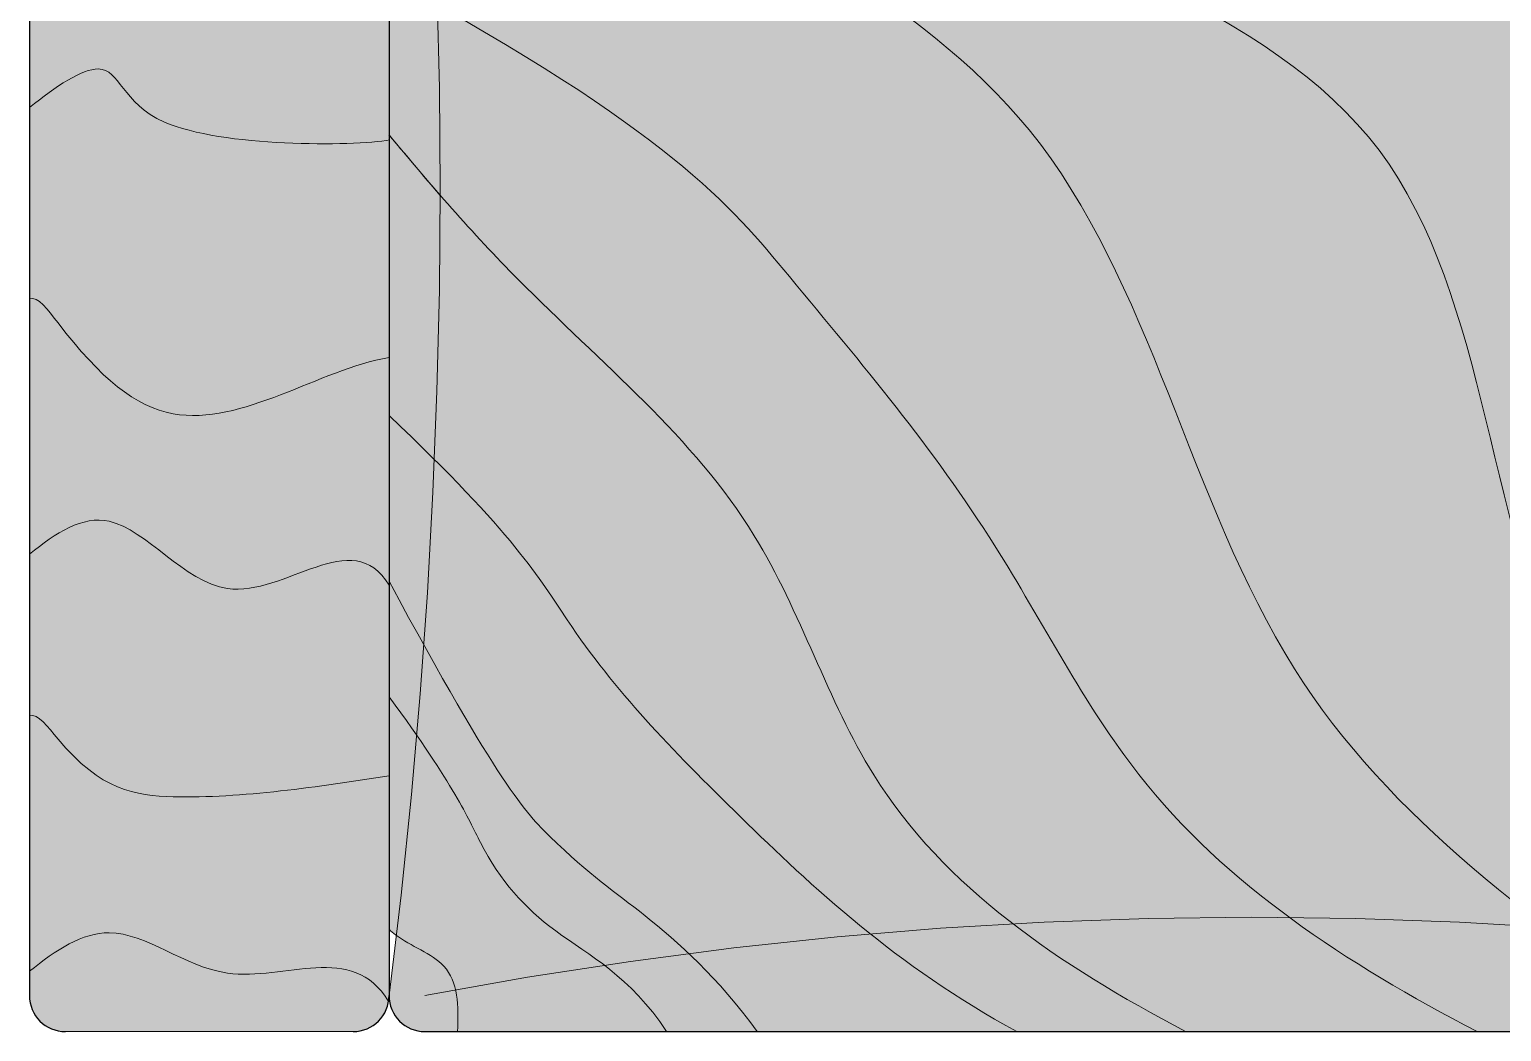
# Model space of a CAD drawing. Header units: metres. Extents: x 288.7 to 299.7, y 162.6 to 172.2.
# Drawn here: x 296.9649 to 297.3744, y 166.9941 to 167.273 of the extents above; entities that cross this region are included whole.
import ezdxf

# ---------------------------------------------------------------- set-up
doc = ezdxf.new("R2010")
doc.units = ezdxf.units.M
doc.linetypes.add('HIDDEN2', pattern=[4.762499999999999, 3.175, -1.5875])
doc.layers.add('cotas', color=250, linetype='Continuous', lineweight=5)
doc.layers.add('estofado', color=7, linetype='Continuous', lineweight=25)

# ---------------------------------------------------------------- blocks, each defined once
blk = doc.blocks.new('Poltrona Nicole')
at = {"layer": 'cotas', "lineweight": 5, "ltscale": 0.1}
h = blk.add_hatch(color=0, dxfattribs=at)
h.set_gradient(color1=(187, 165, 104), color2=(217, 205, 171), one_color=1, tint=0.7599999904632568, name='INVCYLINDER')
edge = h.paths.add_edge_path()
edge.add_spline(control_points=[(-0.7032025592452555, 0.2396201124234381), (-0.6864164883362491, 0.2496894492039701), (-0.7060422752500699, 0.2825988357918163), (-0.6773297155962155, 0.3145819499387699), (-0.6888796291381141, 0.3321387487283118), (-0.6948120484107676, 0.3394891648424618)], knot_values=[0.004168072064469707, 0.004168072064469707, 0.004168072064469707, 0.004168072064469707, 0.05064668925481871, 0.08574959693449706, 0.1111527824066873, 0.1111527824066873, 0.1111527824066873, 0.1111527824066873], degree=3, periodic=0)
edge.add_line((-0.6948120484115, 0.3394891648434264), (-0.7015895482917358, 0.3394891648434282))
edge.add_arc((-0.7015895482917267, 0.3294891648434282), 0.01000000000000001, 90.00000000005217, 179.9999999999186)
edge.add_line((-0.7115895482917267, 0.3294891648434424), (-0.7115895482918404, 0.249489164843169))
edge.add_arc((-0.7015895482918405, 0.249489164843169), 0.01000000000000001, 180, 260.7175754901564)
h = blk.add_hatch(color=0, dxfattribs=at)
h.set_gradient(color1=(51, 51, 51), color2=(163, 163, 163), one_color=1, tint=0.6399999856948853, name='INVCYLINDER')
edge = h.paths.add_edge_path()
edge.add_spline(control_points=[(-0.6404514574701352, 0.2395728173038378), (-0.6434019316972126, 0.2588988676363897), (-0.648533608589787, 0.2925633725537864), (-0.6441903999398164, 0.3218904062611614), (-0.622875485749546, 0.3371303172167472), (-0.6237319978033611, 0.3394891648360385)], knot_values=[9.13954793265691e-05, 9.13954793265691e-05, 9.13954793265691e-05, 9.13954793265691e-05, 0.06342505704132413, 0.09852796472100248, 0.1066092070708549, 0.1066092070708549, 0.1066092070708549, 0.1066092070708549], degree=3, periodic=0)
edge.add_line((-0.6237319978029063, 0.3394891648433713), (-0.6948120484115634, 0.3394891648434282))
edge.add_spline(control_points=[(-0.6948120484107676, 0.3394891648424618), (-0.6888796291381141, 0.3321387487283118), (-0.6773297155962155, 0.3145819499387699), (-0.7060422752500699, 0.2825988357918163), (-0.6864164883362491, 0.2496894492039701), (-0.7032025592452555, 0.2396201124234381)], knot_values=[0.004168072064469702, 0.004168072064469702, 0.004168072064469702, 0.004168072064469702, 0.02957125753665991, 0.06467416521633826, 0.1111527824066873, 0.1111527824066873, 0.1111527824066873, 0.1111527824066873], degree=3, periodic=0)
edge.add_arc((-0.7015895482920769, 0.2494891648432258), 0.009999999999990902, 260.7175754917332, 262.583820990446)
edge.add_line((-0.702880304457608, 0.2395728173038947), (-0.6404514574701352, 0.2395728173039515))
h = blk.add_hatch(color=0, dxfattribs=at)
h.set_gradient(color1=(187, 165, 104), color2=(217, 205, 171), one_color=1, tint=0.7599999904632568, name='INVCYLINDER')
edge = h.paths.add_edge_path()
edge.add_spline(control_points=[(-0.5873038605407146, 0.2394891648434623), (-0.5703084337555993, 0.2496894492039701), (-0.6059408941200672, 0.2825988357918163), (-0.5612216610155656, 0.3145819499387699), (-0.5727715745574642, 0.3321387487283118), (-0.5787039938301177, 0.3394891648424618)], knot_values=[0.004168072064469707, 0.004168072064469707, 0.004168072064469707, 0.004168072064469707, 0.05064668925481871, 0.08574959693449706, 0.1111527824066873, 0.1111527824066873, 0.1111527824066873, 0.1111527824066873], degree=3, periodic=0)
edge.add_line((-0.5787039938308371, 0.339489164843397), (-0.6237319977978261, 0.3394891648434084))
edge.add_spline(control_points=[(-0.6237319978033611, 0.3394891648360385), (-0.622875485749546, 0.3371303172167472), (-0.6441903999398164, 0.3218904062611614), (-0.6485373351931685, 0.292538209078657), (-0.6433923945892275, 0.2588363489601306), (-0.6404386863742957, 0.2394891648434054)], knot_values=[0, 0, 0, 0, 0.008081242349852441, 0.04318415002953079, 0.1066092070708549, 0.1066092070708549, 0.1066092070708549, 0.1066092070708549], degree=3, periodic=0)
edge.add_line((-0.6404386863742981, 0.2394891648434209), (-0.5873038605407482, 0.2394891648434344))
h = blk.add_hatch(color=0, dxfattribs=at)
h.set_gradient(color1=(51, 51, 51), color2=(163, 163, 163), one_color=1, tint=0.6399999856948853, name='INVCYLINDER')
edge = h.paths.add_edge_path()
edge.add_spline(control_points=[(-0.5239724056535806, 0.2394891648434054), (-0.5272843400085776, 0.2588363489601306), (-0.5518501136934901, 0.292538209078657), (-0.5280823453591665, 0.3218904062611614), (-0.5067674311688961, 0.3371303172167472), (-0.5076239432227112, 0.3394891648360385)], knot_values=[0, 0, 0, 0, 0.06342505704132413, 0.09852796472100248, 0.1066092070708549, 0.1066092070708549, 0.1066092070708549, 0.1066092070708549], degree=3, periodic=0)
edge.add_line((-0.5076239432223701, 0.3394891648434282), (-0.5787039938309135, 0.3394891648433713))
edge.add_spline(control_points=[(-0.5787039938301177, 0.3394891648424618), (-0.5727715745574642, 0.3321387487283118), (-0.5612216610155656, 0.3145819499387699), (-0.6058879057449076, 0.2826367329813593), (-0.5704190021801878, 0.2497917027942549), (-0.5871656297671279, 0.2395728173038947)], knot_values=[0.004294839577812265, 0.004294839577812265, 0.004294839577812265, 0.004294839577812265, 0.02969802505000248, 0.06480093272968082, 0.1111527824066873, 0.1111527824066873, 0.1111527824066873, 0.1111527824066873], degree=3, periodic=0)
edge.add_line((-0.5871656297670143, 0.2395728173039515), (-0.5861025038253729, 0.2395728173040084))
edge.add_spline(control_points=[(-0.6040065483089165, 0.229796068464168), (-0.5986874467696452, 0.2327470671455103), (-0.592794857486183, 0.2359672646974786), (-0.586257553804785, 0.2394891648434054)], knot_values=[0.04676399630616477, 0.04676399630616477, 0.04676399630616477, 0.04676399630616477, 0.04779358716205551, 0.04779358716205551, 0.04779358716205551, 0.04779358716205551], degree=3, periodic=0)
edge.add_line((-0.586257553804785, 0.2394891648434054), (-0.5239724056534669, 0.2394891648434623))
h = blk.add_hatch(color=0, dxfattribs=at)
h.set_gradient(color1=(187, 165, 104), color2=(217, 205, 171), one_color=1, tint=0.7599999904632568, name='INVCYLINDER')
edge = h.paths.add_edge_path()
edge.add_spline(control_points=[(-0.5076239432227112, 0.3394891648360385), (-0.5067674311688961, 0.3371303172167472), (-0.5280823453591665, 0.3218904062611614), (-0.5518501136934901, 0.292538209078657), (-0.5272843400085776, 0.2588363489601306), (-0.5239724056535806, 0.2394891648434054)], knot_values=[0, 0, 0, 0, 0.008081242349852441, 0.04318415002953079, 0.1066092070708549, 0.1066092070708549, 0.1066092070708549, 0.1066092070708549], degree=3, periodic=0)
edge.add_line((-0.5239724056535907, 0.2394891648434504), (-0.4634530122001904, 0.2394891648434658))
edge.add_spline(control_points=[(-0.4634530122001903, 0.2394891648434659), (-0.4652255293043574, 0.2502616783273461), (-0.4655316121206867, 0.3134179230825431), (-0.4369175760764392, 0.3145819499387699), (-0.4484674896183378, 0.3321387487283118), (-0.4543999088909914, 0.3394891648424618)], knot_values=[0.004535176912060758, 0.004535176912060758, 0.004535176912060758, 0.004535176912060758, 0.05064668925481871, 0.08574959693449706, 0.1111527824066873, 0.1111527824066873, 0.1111527824066873, 0.1111527824066873], degree=3, periodic=0)
edge.add_line((-0.4543999088916912, 0.3394891648433655), (-0.5076239432175295, 0.339489164843379))
h = blk.add_hatch(color=0, dxfattribs=at)
h.set_gradient(color1=(51, 51, 51), color2=(163, 163, 163), one_color=1, tint=0.6399999856948853, name='INVCYLINDER')
edge = h.paths.add_edge_path()
edge.add_spline(control_points=[(-0.4025062821647225, 0.2394891648437465), (-0.4264330807959595, 0.2603979523456701), (-0.4080319089978275, 0.2931681169881131), (-0.4037782604200402, 0.3218904062611614), (-0.3824633462297697, 0.3371303172167472), (-0.3833198582835848, 0.3394891648360385)], knot_values=[0.002287869025285259, 0.002287869025285259, 0.002287869025285259, 0.002287869025285259, 0.06342505704132413, 0.09852796472100248, 0.1066092070708549, 0.1066092070708549, 0.1066092070708549, 0.1066092070708549], degree=3, periodic=0)
edge.add_line((-0.3833198582791301, 0.3394891648433475), (-0.4543999088916912, 0.3394891648433654))
edge.add_spline(control_points=[(-0.4543999088909914, 0.3394891648424618), (-0.4484674896183378, 0.3321387487283118), (-0.4369175760764392, 0.3145819499387699), (-0.4655316121206867, 0.3134179230825431), (-0.4652255293043574, 0.2502616783273461), (-0.4634530122001903, 0.2394891648434659)], knot_values=[0.004535176912060762, 0.004535176912060762, 0.004535176912060762, 0.004535176912060762, 0.02993836238425097, 0.06504127006392932, 0.1111527824066873, 0.1111527824066873, 0.1111527824066873, 0.1111527824066873], degree=3, periodic=0)
edge.add_line((-0.4634530122001903, 0.2394891648434657), (-0.4025062821644578, 0.2394891648434812))
h = blk.add_hatch(color=0, dxfattribs=at)
h.set_gradient(color1=(187, 165, 104), color2=(225, 215, 188), one_color=1, tint=0.8100000023841858, name='INVCYLINDER')
edge = h.paths.add_edge_path()
edge.add_spline(control_points=[(-0.2286785056787721, 0.2818305041151916), (-0.2197666581569138, 0.2869134304866634), (-0.2102487670722439, 0.2922937838224584), (-0.2000777643718266, 0.2979960848353471)], knot_values=[0.5483635293226575, 0.5483635293226575, 0.5483635293226575, 0.5483635293226575, 0.5538545269979627, 0.5538545269979627, 0.5538545269979627, 0.5538545269979627], degree=3, periodic=0)
edge.add_arc((1.211664496273673, -0.00051083515647668), 1.442956198841612, 166.7344553843684, 168.0609066313142, ccw=False)
edge.add_arc((-0.0674710867413032, -0.3039155385574183), 0.64676888412076, 101.1723254669413, 104.4331606149995)
edge.add_line((-0.2286785056787721, 0.3224407159386412), (-0.2286785056787721, 0.2818305041151916))
edge = h.paths.add_edge_path()
edge.add_spline(control_points=[(-0.2086763602970905, 0.2539581078045217), (-0.2784211556592027, 0.2158542451027756), (-0.3882801162083069, 0.1416213793213501), (-0.4416600790276561, -0.06711677366428148), (-0.6258670651316152, -0.06566852609506668), (-0.6868717653378553, -0.1452642152383987), (-0.7115895482917267, -0.1834166475693451)], knot_values=[0.03148487126410082, 0.03148487126410082, 0.03148487126410082, 0.03148487126410082, 0.2621940037257131, 0.4251242712915375, 0.5900759231073748, 0.7202059673093442, 0.7202059673093442, 0.7202059673093442, 0.7202059673093442], degree=3, periodic=0)
edge.add_line((-0.7115895482918404, -0.1834166475695158), (-0.7115895482918404, -0.2305108351565082))
edge.add_arc((-0.7015895482918405, -0.2305108351565082), 0.01000000000000001, 180, 270.000000009305)
edge.add_arc((-0.477095154535944, -2.004512424683808), 1.778229271123928, 96.27329190040348, 97.25271838342258, ccw=False)
edge.add_spline(control_points=[(-0.6714039918328744, -0.2369311913510223), (-0.6539815610382658, -0.2052995209885539), (-0.5966937400002048, -0.1170656456373859), (-0.3732989336808714, -0.138289805537795), (-0.3394493088441095, 0.07621965482667292), (-0.2552599742449502, 0.1357092551660344), (-0.223247792704683, 0.1516381533853064)], knot_values=[0.02547995301448748, 0.02547995301448748, 0.02547995301448748, 0.02547995301448748, 0.1284561651458132, 0.3344365608603432, 0.543816052901374, 0.6499214311627758, 0.6499214311627758, 0.6499214311627758, 0.6499214311627758], degree=3, periodic=0)
edge.add_arc((1.21166449627367, -0.0005108351564879487), 1.442956198841612, 169.8426247408823, 173.9473353545772, ccw=False)
h = blk.add_hatch(color=0, dxfattribs=at)
h.set_gradient(color1=(51, 51, 51), color2=(163, 163, 163), one_color=1, tint=0.6399999856948853, name='INVCYLINDER')
edge = h.paths.add_edge_path()
edge.add_spline(control_points=[(-0.3102164575331017, 0.2331092019450693), (-0.3511946887568911, 0.2067151824556959), (-0.3948099210833789, 0.1572007606268926), (-0.4470491564227359, 0.03683742227656239), (-0.6013386935000139, 0.01072733815749582), (-0.6617498029149329, -0.05502249495858438), (-0.6825284602935441, -0.08246685993360169)], knot_values=[0.06013195307001218, 0.06013195307001218, 0.06013195307001218, 0.06013195307001218, 0.1072292365288251, 0.257539656735208, 0.4246595942767637, 0.5261425566728217, 0.5261425566728217, 0.5261425566728217, 0.5261425566728217], degree=3, periodic=0)
edge.add_arc((-1.903511630301865, -0.0005108351566029401), 1.223730644882028, 352.9372889620169, 356.15989699923574, ccw=False)
edge.add_spline(control_points=[(-0.6890664462058488, -0.150975402578698), (-0.6701390879592021, -0.1260345216082944), (-0.6105283276123056, -0.06578912026902829), (-0.4416600790276561, -0.06711677366428148), (-0.3882801162083069, 0.1416213793213501), (-0.2784211556592027, 0.2158542451027756), (-0.2086763602970905, 0.2539581078045217)], knot_values=[0.0696230843617739, 0.0696230843617739, 0.0696230843617739, 0.0696230843617739, 0.1616149154660702, 0.3265665672819075, 0.4894968348477319, 0.7202059673093442, 0.7202059673093442, 0.7202059673093442, 0.7202059673093442], degree=3, periodic=0)
edge.add_arc((1.211664496273671, -0.0005108351564826752), 1.442956198841612, 168.0609066313139, 169.8426247408826, ccw=False)
edge.add_spline(control_points=[(-0.2000777643718266, 0.2979960848353471), (-0.2102487670722439, 0.2922937838224584), (-0.2197666581569138, 0.2869134304866634), (-0.2286785056787721, 0.2818305041151916)], knot_values=[0.5483635293226576, 0.5483635293226576, 0.5483635293226576, 0.5483635293226576, 0.5538545269979628, 0.5538545269979628, 0.5538545269979628, 0.5538545269979628], degree=3, periodic=0)
edge.add_line((-0.2286785056787722, 0.2818305041151917), (-0.2286785056787722, 0.2565376137476391))
edge.add_line((-0.2286785056787722, 0.2565376137476391), (-0.2526007607817746, 0.2394891648429507))
edge.add_arc((-0.4770951545350697, 2.003490754370374), 1.778229271123929, 275.384871147428, 277.25271838339086, ccw=False)
edge = h.paths.add_edge_path()
edge.add_spline(control_points=[(-0.6825284602935441, -0.08246685993360169), (-0.6925629730544871, -0.09572040300618093), (-0.7021203881654171, -0.109580984455574), (-0.7115895482917267, -0.123553857723266)], knot_values=[0.01112339286198905, 0.01112339286198905, 0.01112339286198905, 0.01112339286198905, 0.06013195307001214, 0.06013195307001214, 0.06013195307001214, 0.06013195307001214], degree=3, periodic=0)
edge.add_line((-0.7115895482918404, -0.1235538577234325), (-0.7115895482918405, -0.1834166475695173))
edge.add_spline(control_points=[(-0.7115895482917267, -0.1834166475693451), (-0.7043453174964642, -0.1722350207332407), (-0.6969133997181471, -0.1613154580148653), (-0.6890664462058488, -0.150975402578698)], knot_values=[0.03148487126410078, 0.03148487126410078, 0.03148487126410078, 0.03148487126410078, 0.0696230843617739, 0.0696230843617739, 0.0696230843617739, 0.0696230843617739], degree=3, periodic=0)
edge.add_arc((-1.903511630301865, -0.0005108351565986241), 1.223730644882028, 352.9372889620163, 356.1598969988663)
h = blk.add_hatch(color=0, dxfattribs=at)
h.set_gradient(color1=(187, 165, 104), color2=(225, 215, 188), one_color=1, tint=0.8100000023841858, name='INVCYLINDER')
edge = h.paths.add_edge_path()
edge.add_arc((-0.7015895482918404, 0.2294891648434145), 0.01000000000000001, 90.00000000005217, 180)
edge.add_line((-0.7115895482918404, 0.2294891648434145), (-0.7115895482918404, 0.220446841039859))
edge.add_spline(control_points=[(-0.7115895482918404, 0.220446841039859), (-0.7044285450664347, 0.2200712564494438), (-0.6921018167916342, 0.2205174211115678), (-0.6879521962256387, 0.2332411762883912), (-0.6848462347211668, 0.2374389914355999)], knot_values=[0.003851596718436711, 0.003851596718436711, 0.003851596718436711, 0.003851596718436711, 0.02286421140825314, 0.03858144562181418, 0.03858144562181418, 0.03858144562181418, 0.03858144562181418], degree=3, periodic=0)
edge.add_arc((-0.4770951545339124, 2.003490754370247), 1.778229271123928, 262.7472816164584, 263.29079408673266, ccw=False)
edge = h.paths.add_edge_path()
edge.add_line((-0.2526007607790949, 0.2394891648435191), (-0.6831071933173541, 0.2394891648434101))
edge.add_spline(control_points=[(-0.6831071933172552, 0.2394891648435191), (-0.6836546244062447, 0.2389247761939259), (-0.6842394926751805, 0.2382480067214008), (-0.6847852899672092, 0.2375213603931474), (-0.6848462347211668, 0.2374389914355999)], knot_values=[0.03858144562181418, 0.03858144562181418, 0.03858144562181418, 0.03858144562181418, 0.04101370427269747, 0.04132210570351363, 0.04132210570351363, 0.04132210570351363, 0.04132210570351363], degree=3, periodic=0)
edge.add_arc((-0.4770951545359593, 2.003490754370489), 1.778229271123928, 263.2907940868014, 277.2527183835068)
h = blk.add_hatch(color=0, dxfattribs=at)
h.set_gradient(color1=(51, 51, 51), color2=(163, 163, 163), one_color=1, tint=0.6399999856948853, name='INVCYLINDER')
edge = h.paths.add_edge_path()
edge.add_spline(control_points=[(-0.6931098107831422, 0.1796116962395896), (-0.6894739078028379, 0.1843704217685439), (-0.6805876768837716, 0.1987632032442608), (-0.6657094308358378, 0.2120271828912158), (-0.64621176885983, 0.2199092237049586), (-0.6291493490617759, 0.2317743937176612)], knot_values=[0.01528372871948668, 0.01528372871948668, 0.01528372871948668, 0.01528372871948668, 0.02286421140825314, 0.03888984705263034, 0.04764280296835772, 0.04764280296835772, 0.04764280296835772, 0.04764280296835772], degree=3, periodic=0)
edge.add_arc((-0.4770951545359466, 2.003490754370488), 1.778229271123929, 263.29079408679866, 265.0947183426078, ccw=False)
edge.add_spline(control_points=[(-0.6848462347211668, 0.2374389914355999), (-0.6879521962256387, 0.2332411762883911), (-0.690790949695258, 0.2245368613804736), (-0.6974565254959174, 0.2215783626249375), (-0.699996785245581, 0.221003744391859)], knot_values=[0.01482277238751323, 0.01482277238751323, 0.01482277238751323, 0.01482277238751323, 0.03054000660107427, 0.03858144562181418, 0.03858144562181418, 0.03858144562181418, 0.03858144562181418], degree=3, periodic=0)
edge.add_arc((-1.903511630301865, -0.0005108351566039948), 1.223730644882028, 8.464194464878801, 10.428932764476372, ccw=False)
edge = h.paths.add_edge_path()
edge.add_spline(control_points=[(-0.699996785245581, 0.221003744391859), (-0.7034625375676173, 0.2202197755572387), (-0.7074573115829762, 0.2202301110115452), (-0.7115895482918404, 0.220446841039859)], knot_values=[0.003851596718436712, 0.003851596718436712, 0.003851596718436712, 0.003851596718436712, 0.01482277238751323, 0.01482277238751323, 0.01482277238751323, 0.01482277238751323], degree=3, periodic=0)
edge.add_line((-0.7115895482918403, 0.220446841039859), (-0.7115895482918402, 0.1622901178540545))
edge.add_spline(control_points=[(-0.7115895483001395, 0.1622901178481584), (-0.7030978046105877, 0.1678482471037242), (-0.6975265858800239, 0.1738309533201448), (-0.6931098107831422, 0.1796116962395896)], knot_values=[0.006075208210700556, 0.006075208210700556, 0.006075208210700556, 0.006075208210700556, 0.01528372871948668, 0.01528372871948668, 0.01528372871948668, 0.01528372871948668], degree=3, periodic=0)
edge.add_arc((-1.903511630301864, -0.0005108351566108366), 1.223730644882027, 8.464194464493513, 10.42893276447679)
edge = h.paths.add_edge_path()
edge.add_spline(control_points=[(-0.6831071933172552, 0.2394891648435191), (-0.6836546244062447, 0.2389247761939259), (-0.6842394926751805, 0.2382480067214008), (-0.6847852899672092, 0.2375213603931474), (-0.6848462347211668, 0.2374389914355999)], knot_values=[0.03858144562181418, 0.03858144562181418, 0.03858144562181418, 0.03858144562181418, 0.04101370427269747, 0.04132210570351363, 0.04132210570351363, 0.04132210570351363, 0.04132210570351363], degree=3, periodic=0)
edge.add_arc((-0.4770951545359519, 2.003490754370488), 1.778229271123929, 263.2907940868012, 265.0947183426109)
edge.add_spline(control_points=[(-0.6291493490617759, 0.2317743937176612), (-0.6259424421051952, 0.2340044699146546), (-0.6223760978747062, 0.2365553345405803), (-0.6183894744585814, 0.2394891648467592)], knot_values=[0.04764280296835772, 0.04764280296835772, 0.04764280296835772, 0.04764280296835772, 0.04928793393741238, 0.04928793393741238, 0.04928793393741238, 0.04928793393741238], degree=3, periodic=0)
edge.add_line((-0.6183894744631683, 0.2394891648434265), (-0.6831071933173541, 0.2394891648434101))
h = blk.add_hatch(color=0, dxfattribs=at)
h.set_gradient(color1=(51, 51, 51), color2=(163, 163, 163), one_color=1, tint=0.6399999856948853, name='INVCYLINDER')
edge = h.paths.add_edge_path()
edge.add_spline(control_points=[(-0.6843936590910289, 0.1056402999955708), (-0.6733293834166716, 0.119510347808955), (-0.640475500774528, 0.1537529049047635), (-0.609694267263535, 0.1836204848435727), (-0.5764564456663948, 0.2026793937849902), (-0.5523779085001479, 0.2268557756431164)], knot_values=[0.0145435079506563, 0.0145435079506563, 0.0145435079506563, 0.0145435079506563, 0.02286421140825314, 0.03888984705263034, 0.0466157775706798, 0.0466157775706798, 0.0466157775706798, 0.0466157775706798], degree=3, periodic=0)
edge.add_arc((-0.47709515453721, 2.003490754370773), 1.778229271124095, 265.907347513489, 267.57361231394805, ccw=False)
edge.add_spline(control_points=[(-0.6040065483089165, 0.229796068464168), (-0.6446862019554374, 0.2072272937601269), (-0.6663474845943256, 0.1865165633302013), (-0.6742867518775029, 0.1741520407155122), (-0.6857613491774828, 0.1604465215444293), (-0.6898475457135191, 0.156129456607232)], knot_values=[0.01598915902822239, 0.01598915902822239, 0.01598915902822239, 0.01598915902822239, 0.02386330828175682, 0.03988894392613402, 0.04676399630616476, 0.04676399630616476, 0.04676399630616476, 0.04676399630616476], degree=3, periodic=0)
edge.add_arc((-1.903511630301637, -0.0005108351577973735), 1.223730644881935, 4.976311864292882, 7.354165942284226, ccw=False)
edge = h.paths.add_edge_path()
edge.add_spline(control_points=[(-0.6898475457135191, 0.156129456607232), (-0.6956620371038298, 0.1499864488770868), (-0.7027752218612022, 0.1434333982811609), (-0.711589548331176, 0.1370565746437364)], knot_values=[0.006206239259695837, 0.006206239259695837, 0.006206239259695837, 0.006206239259695837, 0.0159891590282224, 0.0159891590282224, 0.0159891590282224, 0.0159891590282224], degree=3, periodic=0)
edge.add_line((-0.7115895482918404, 0.1370565746728971), (-0.7115895482918404, 0.06485474586656892))
edge.add_spline(control_points=[(-0.7115895482919541, 0.06485474586617102), (-0.7031721259756978, 0.08036928418130174), (-0.6938426984345369, 0.09379509373513883), (-0.6843936590910289, 0.1056402999955708)], knot_values=[0.007437515958915505, 0.007437515958915505, 0.007437515958915505, 0.007437515958915505, 0.0145435079506563, 0.0145435079506563, 0.0145435079506563, 0.0145435079506563], degree=3, periodic=0)
edge.add_arc((-1.903511630302319, -0.0005108351516582843), 1.223730644881935, 4.976311863998993, 7.354165942002249)
edge = h.paths.add_edge_path()
edge.add_line((-0.5401539048440327, 0.2394891648434623), (-0.5862575538044439, 0.2394891648434623))
edge.add_spline(control_points=[(-0.586257553804785, 0.2394891648434054), (-0.592794857486183, 0.2359672646974786), (-0.5986874467696452, 0.2327470671455103), (-0.6040065483089165, 0.229796068464168)], knot_values=[0.04676399630616476, 0.04676399630616476, 0.04676399630616476, 0.04676399630616476, 0.0477935871620555, 0.0477935871620555, 0.0477935871620555, 0.0477935871620555], degree=3, periodic=0)
edge.add_arc((-0.4770951545368689, 2.003490754370716), 1.778229271124095, 265.9073475134816, 267.573612313937)
edge.add_spline(control_points=[(-0.5523779085001479, 0.2268557756431164), (-0.5486384152535493, 0.230610464562119), (-0.5445789329982063, 0.2347987439247277), (-0.5401539048536961, 0.2394891648332305)], knot_values=[0.0466157775706798, 0.0466157775706798, 0.0466157775706798, 0.0466157775706798, 0.04781564551929827, 0.04781564551929827, 0.04781564551929827, 0.04781564551929827], degree=3, periodic=0)
h = blk.add_hatch(color=0, dxfattribs=at)
h.set_gradient(color1=(51, 51, 51), color2=(163, 163, 163), one_color=1, tint=0.6399999856948853, name='INVCYLINDER')
edge = h.paths.add_edge_path()
edge.add_spline(control_points=[(-0.679825307980017, -0.01092600632958766), (-0.6682802584526382, 0.004787719032083869), (-0.6386542629303178, 0.03717027007234742), (-0.5670793566939665, 0.07293329758243772), (-0.5077669547954511, 0.1232744773831426), (-0.463532328548418, 0.1592632074855719), (-0.4258666899957839, 0.2259995490187456)], knot_values=[0.09538374130219292, 0.09538374130219292, 0.09538374130219292, 0.09538374130219292, 0.1534792624514634, 0.2278673423749834, 0.324816622791947, 0.399390471497321, 0.399390471497321, 0.399390471497321, 0.399390471497321], degree=3, periodic=0)
edge.add_arc((-0.4770951545359441, 2.003490754370489), 1.778229271123928, 269.9451313356463, 271.6508450356025, ccw=False)
edge.add_spline(control_points=[(-0.4787980557083761, 0.2252622986287823), (-0.4868098901072579, 0.2182858274381054), (-0.518557431593895, 0.1892289249727164), (-0.5620914108685611, 0.1347821785766996), (-0.6391498137664419, 0.1115747117848695), (-0.6697799884383818, 0.08131932716734194), (-0.6815891437464031, 0.06598824819753958)], knot_values=[0.09503072238178445, 0.09503072238178445, 0.09503072238178445, 0.09503072238178445, 0.1268881184989707, 0.2238373989159343, 0.2982254788394543, 0.3566740189091332, 0.3566740189091332, 0.3566740189091332, 0.3566740189091332], degree=3, periodic=0)
edge.add_arc((-1.903511630301865, -0.0005108351566086664), 1.223730644882028, -0.48765025082377633, 3.1150601037676893, ccw=False)
edge = h.paths.add_edge_path()
edge.add_spline(control_points=[(-0.6815891437464031, 0.06598824819753958), (-0.6928001542306874, 0.0514337027975737), (-0.7025076586275847, 0.0350598554262794), (-0.7115895482519363, 0.01792898937804921)], knot_values=[0.03954265584181837, 0.03954265584181837, 0.03954265584181837, 0.03954265584181837, 0.09503072238178442, 0.09503072238178442, 0.09503072238178442, 0.09503072238178442], degree=3, periodic=0)
edge.add_line((-0.7115895482918404, 0.01792898930511113), (-0.7115895482918405, -0.06313197927834885))
edge.add_spline(control_points=[(-0.7115895482527321, -0.06313197920576386), (-0.7019414966052813, -0.04467506318561532), (-0.6916408187188688, -0.02700785078750018), (-0.679825307980017, -0.01092600632958766)], knot_values=[0.03592723984755943, 0.03592723984755943, 0.03592723984755943, 0.03592723984755943, 0.09538374130219292, 0.09538374130219292, 0.09538374130219292, 0.09538374130219292], degree=3, periodic=0)
edge.add_arc((-1.903511630301865, -0.0005108351565991168), 1.223730644882028, 359.5123497491628, 363.115060103726)
edge = h.paths.add_edge_path()
edge.add_spline(control_points=[(-0.4258666899957839, 0.2259995490187456), (-0.4234500923351663, 0.2302813000529643), (-0.4209576146880611, 0.2347733555797351), (-0.4183845316457564, 0.2394891648492035)], knot_values=[0.399390471497321, 0.399390471497321, 0.399390471497321, 0.399390471497321, 0.4041750708098437, 0.4041750708098437, 0.4041750708098437, 0.4041750708098437], degree=3, periodic=0)
edge.add_line((-0.4183845316489063, 0.2394891648434771), (-0.4619616101648671, 0.2394891648434661))
edge.add_spline(control_points=[(-0.4619616101647352, 0.239489164843576), (-0.4676295199808426, 0.2348201847258206), (-0.4732520746482912, 0.2300915768144525), (-0.4787980557083761, 0.2252622986287823)], knot_values=[0.3566740189091332, 0.3566740189091332, 0.3566740189091332, 0.3566740189091332, 0.3787264611705705, 0.3787264611705705, 0.3787264611705705, 0.3787264611705705], degree=3, periodic=0)
edge.add_arc((-0.4770951545359518, 2.003490754370488), 1.778229271123928, 269.9451313356465, 271.6508450356028)
h = blk.add_hatch(color=0, dxfattribs=at)
h.set_gradient(color1=(187, 165, 104), color2=(225, 215, 188), one_color=1, tint=0.8100000023841858, name='INVCYLINDER')
edge = h.paths.add_edge_path()
edge.add_spline(control_points=[(-0.689847545713585, 0.1561294566072662), (-0.6857613491774625, 0.1604465215444435), (-0.6742867518774744, 0.1741520407155092), (-0.6663474845943118, 0.1865165633302127), (-0.6446862019554088, 0.2072272937601135), (-0.604006548309001, 0.2297960684641119)], knot_values=[0.01598915902822789, 0.01598915902822789, 0.01598915902822789, 0.01598915902822789, 0.02286421140825314, 0.03888984705263034, 0.04676399630616073, 0.04676399630616073, 0.04676399630616073, 0.04676399630616073], degree=3, periodic=0)
edge.add_arc((-0.4770951545359735, 2.00349075437049), 1.778229271123929, 265.09471834260864, 265.9073475134532, ccw=False)
edge.add_spline(control_points=[(-0.6291493490617759, 0.2317743937176612), (-0.64621176885983, 0.2199092237049586), (-0.6657094308358378, 0.2120271828912158), (-0.6805876768837716, 0.1987632032442608), (-0.6894739078028379, 0.1843704217685439), (-0.6931098107831422, 0.1796116962395896)], knot_values=[0.01528372871948668, 0.01528372871948668, 0.01528372871948668, 0.01528372871948668, 0.02403668463521406, 0.04006232027959126, 0.04764280296835772, 0.04764280296835772, 0.04764280296835772, 0.04764280296835772], degree=3, periodic=0)
edge.add_arc((-1.903511630301866, -0.0005108351566014829), 1.223730644882028, 7.354165942236591, 8.464194464878688, ccw=False)
edge = h.paths.add_edge_path()
edge.add_spline(control_points=[(-0.604006548309001, 0.2297960684641119), (-0.5986874467696787, 0.2327470671454701), (-0.5927948574862089, 0.2359672646974564), (-0.586257553804785, 0.2394891648434054)], knot_values=[0.04676399630616073, 0.04676399630616073, 0.04676399630616073, 0.04676399630616073, 0.04779358716205551, 0.04779358716205551, 0.04779358716205551, 0.04779358716205551], degree=3, periodic=0)
edge.add_line((-0.586257553804731, 0.2394891648434346), (-0.6183894744631686, 0.2394891648434264))
edge.add_spline(control_points=[(-0.6183894744585814, 0.2394891648467592), (-0.6223760978747062, 0.2365553345405803), (-0.6259424421051952, 0.2340044699146546), (-0.6291493490617759, 0.2317743937176612)], knot_values=[0.04764280296835771, 0.04764280296835771, 0.04764280296835771, 0.04764280296835771, 0.04928793393741237, 0.04928793393741237, 0.04928793393741237, 0.04928793393741237], degree=3, periodic=0)
edge.add_arc((-0.477095154535936, 2.003490754370487), 1.778229271123928, 265.0947183426103, 265.907347513452)
edge = h.paths.add_edge_path()
edge.add_spline(control_points=[(-0.6931098107831422, 0.1796116962395896), (-0.6975265858800239, 0.1738309533201448), (-0.7030978046105877, 0.1678482471037242), (-0.7115895483001395, 0.1622901178481584)], knot_values=[0.006075208210700556, 0.006075208210700556, 0.006075208210700556, 0.006075208210700556, 0.01528372871948668, 0.01528372871948668, 0.01528372871948668, 0.01528372871948668], degree=3, periodic=0)
edge.add_line((-0.7115895482918404, 0.1622901178540546), (-0.7115895482918404, 0.1370565746734453))
edge.add_spline(control_points=[(-0.711589548331176, 0.1370565746437364), (-0.7027752218612009, 0.1434333982811832), (-0.6956620371038591, 0.1499864488770772), (-0.689847545713585, 0.1561294566072662)], knot_values=[0.006206239259695835, 0.006206239259695835, 0.006206239259695835, 0.006206239259695835, 0.01598915902822789, 0.01598915902822789, 0.01598915902822789, 0.01598915902822789], degree=3, periodic=0)
edge.add_arc((-1.903511630301868, -0.0005108351565872998), 1.223730644882028, 7.354165942235891, 8.464194464492401)
h = blk.add_hatch(color=0, dxfattribs=at)
h.set_gradient(color1=(187, 165, 104), color2=(225, 215, 188), one_color=1, tint=0.8100000023841858, name='INVCYLINDER')
edge = h.paths.add_edge_path()
edge.add_line((-0.4788240882799009, 0.2252623237491451), (-0.4778858514671557, 0.2260551237492911))
edge.add_spline(control_points=[(-0.4778858527376292, 0.226055122663542), (-0.4726358691931802, 0.2306095164665941), (-0.4673190005129462, 0.2350759772964193), (-0.4619616101647352, 0.239489164843576)], knot_values=[0.3578821737420447, 0.3578821737420447, 0.3578821737420447, 0.3578821737420447, 0.3787264611705705, 0.3787264611705705, 0.3787264611705705, 0.3787264611705705], degree=3, periodic=0)
edge.add_line((-0.4637417134292366, 0.2380067680315042), (-0.4619873753113811, 0.2394891648434661))
edge.add_line((-0.4619873753113811, 0.2394891648434661), (-0.5401539048439784, 0.2394891648434463))
edge.add_spline(control_points=[(-0.5401539048536961, 0.2394891648332305), (-0.5445789329982091, 0.2347987439247414), (-0.5486384152534562, 0.230610464562148), (-0.5523779084999886, 0.2268557756431394)], knot_values=[0.04661577757068062, 0.04661577757068062, 0.04661577757068062, 0.04661577757068062, 0.04781564551929827, 0.04781564551929827, 0.04781564551929827, 0.04781564551929827], degree=3, periodic=0)
edge.add_arc((-0.4770951545359563, 2.003490754370488), 1.778229271123928, 267.5736123139124, 269.9442925477599)
h = blk.add_hatch(color=0, dxfattribs=at)
h.set_gradient(color1=(187, 165, 104), color2=(225, 215, 188), one_color=1, tint=0.8100000023841858, name='INVCYLINDER')
edge = h.paths.add_edge_path()
edge.add_spline(control_points=[(-0.4258666899957839, 0.2259995490187456), (-0.463532328548418, 0.1592632074855719), (-0.5077669547954511, 0.1232744773831426), (-0.5670793566939665, 0.07293329758243772), (-0.6386542629303178, 0.03717027007234742), (-0.6682802584526382, 0.004787719032083869), (-0.679825307980017, -0.01092600632958766)], knot_values=[0.0953837413021929, 0.0953837413021929, 0.0953837413021929, 0.0953837413021929, 0.1699575900075669, 0.2669068704245305, 0.3412949503480505, 0.399390471497321, 0.399390471497321, 0.399390471497321, 0.399390471497321], degree=3, periodic=0)
edge.add_arc((-1.903511630301865, -0.0005108351566051397), 1.223730644882028, 356.15989699923585, 359.51234974917605, ccw=False)
edge.add_spline(control_points=[(-0.6825284602935441, -0.08246685993360169), (-0.6617498029149329, -0.05502249495858438), (-0.6013386935000139, 0.01072733815749582), (-0.4470491564227359, 0.03683742227656239), (-0.3948099210833789, 0.1572007606268926), (-0.3511946887568911, 0.2067151824556959), (-0.3102164575331017, 0.2331092019450693)], knot_values=[0.06013195307001214, 0.06013195307001214, 0.06013195307001214, 0.06013195307001214, 0.1616149154660702, 0.3287348530076259, 0.4790452732140088, 0.5261425566728217, 0.5261425566728217, 0.5261425566728217, 0.5261425566728217], degree=3, periodic=0)
edge.add_arc((-0.4770951545359486, 2.003490754370489), 1.778229271123928, 271.6508450356027, 275.38487114746727, ccw=False)
edge = h.paths.add_edge_path()
edge.add_line((-0.7115895482918404, -0.06313197927834861), (-0.7115895482918404, -0.1235538577234322))
edge.add_spline(control_points=[(-0.7115895482917267, -0.123553857723266), (-0.7021203881654171, -0.109580984455574), (-0.6925629730544871, -0.09572040300618093), (-0.6825284602935441, -0.08246685993360169)], knot_values=[0.01112339286198905, 0.01112339286198905, 0.01112339286198905, 0.01112339286198905, 0.06013195307001214, 0.06013195307001214, 0.06013195307001214, 0.06013195307001214], degree=3, periodic=0)
edge.add_arc((-1.903511630301864, -0.0005108351565963239), 1.223730644882028, 356.1598969988661, 359.5123497491626)
edge.add_spline(control_points=[(-0.679825307980017, -0.01092600632958766), (-0.6916408187188688, -0.02700785078750018), (-0.7019414966052813, -0.04467506318561532), (-0.7115895482527321, -0.06313197920576386)], knot_values=[0.03592723984755943, 0.03592723984755943, 0.03592723984755943, 0.03592723984755943, 0.09538374130219292, 0.09538374130219292, 0.09538374130219292, 0.09538374130219292], degree=3, periodic=0)
h = blk.add_hatch(color=0, dxfattribs=at)
h.set_gradient(color1=(187, 165, 104), color2=(225, 215, 188), one_color=1, tint=0.8100000023841858, name='INVCYLINDER')
edge = h.paths.add_edge_path()
edge.add_spline(control_points=[(-0.6815891437464031, 0.06598824819753958), (-0.6697799884383818, 0.08131932716734194), (-0.6391498137664419, 0.1115747117848695), (-0.5620914108685611, 0.1347821785766996), (-0.518557431593895, 0.1892289249727164), (-0.4868098901072579, 0.2182858274381054), (-0.4787980557083761, 0.2252622986287823)], knot_values=[0.09503072238178442, 0.09503072238178442, 0.09503072238178442, 0.09503072238178442, 0.1534792624514634, 0.2278673423749834, 0.324816622791947, 0.3566740189091332, 0.3566740189091332, 0.3566740189091332, 0.3566740189091332], degree=3, periodic=0)
edge.add_arc((-0.4770951545359639, 2.003490754370489), 1.778229271123928, 267.57361231391275, 269.945131335647, ccw=False)
edge.add_spline(control_points=[(-0.5523779084999886, 0.2268557756431394), (-0.5764564456662763, 0.2026793937849741), (-0.6096942672634651, 0.1836204848435529), (-0.64047550077454, 0.1537529049047512), (-0.6733293834166162, 0.1195103478090134), (-0.6843936590910052, 0.1056402999955962)], knot_values=[0.01454350795066294, 0.01454350795066294, 0.01454350795066294, 0.01454350795066294, 0.02226943846871323, 0.03829507411309043, 0.04661577757068063, 0.04661577757068063, 0.04661577757068063, 0.04661577757068063], degree=3, periodic=0)
edge.add_arc((-1.903511630301865, -0.0005108351566029054), 1.223730644882028, 3.115060103767405, 4.976311864237289, ccw=False)
edge = h.paths.add_edge_path()
edge.add_spline(control_points=[(-0.6843936590910052, 0.1056402999955962), (-0.6938426984345447, 0.09379509373513395), (-0.7031721259757077, 0.08036928418131375), (-0.7115895482919541, 0.06485474586617102)], knot_values=[0.007437515958915506, 0.007437515958915506, 0.007437515958915506, 0.007437515958915506, 0.01454350795066294, 0.01454350795066294, 0.01454350795066294, 0.01454350795066294], degree=3, periodic=0)
edge.add_line((-0.7115895482918404, 0.06485474586637113), (-0.7115895482918404, 0.0179289893051113))
edge.add_spline(control_points=[(-0.7115895482519363, 0.01792898937804921), (-0.7025076586275847, 0.0350598554262794), (-0.6928001542306874, 0.0514337027975737), (-0.6815891437464031, 0.06598824819753958)], knot_values=[0.03954265584181837, 0.03954265584181837, 0.03954265584181837, 0.03954265584181837, 0.09503072238178442, 0.09503072238178442, 0.09503072238178442, 0.09503072238178442], degree=3, periodic=0)
edge.add_arc((-1.903511630301865, -0.0005108351566046956), 1.223730644882027, 3.115060103726278, 4.976311864237488)
h = blk.add_hatch(color=0, dxfattribs=at)
h.set_gradient(color1=(51, 51, 51), color2=(163, 163, 163), one_color=1, tint=0.6399999856948853, name='INVCYLINDER')
edge = h.paths.add_edge_path()
edge.add_spline(control_points=[(-0.223247792704683, 0.1516381533853064), (-0.2552599742449502, 0.1357092551660344), (-0.3394493088441095, 0.07621965482667292), (-0.3732989336808714, -0.138289805537795), (-0.5966937400002048, -0.1170656456373859), (-0.6539815610382658, -0.2052995209885539), (-0.6714039918328744, -0.2369311913510223)], knot_values=[0.02547995301448747, 0.02547995301448747, 0.02547995301448747, 0.02547995301448747, 0.1315853312758892, 0.3409648233169201, 0.5469452190314501, 0.6499214311627758, 0.6499214311627758, 0.6499214311627758, 0.6499214311627758], degree=3, periodic=0)
edge.add_arc((-0.4770951545359576, -2.00451242468381), 1.778229271123929, 92.87517398999518, 96.27329190040308, ccw=False)
edge.add_spline(control_points=[(-0.5662914808672125, -0.2285216150141557), (-0.5192298174686132, -0.1851135152952828), (-0.3910350141561343, -0.1360456269673333), (-0.3053110465780264, -0.01350825131589772), (-0.2426473978905506, 0.03339876267682484), (-0.2306803519970799, 0.04148833677254515)], knot_values=[0.1306709033676073, 0.1306709033676073, 0.1306709033676073, 0.1306709033676073, 0.3261066561664607, 0.5198928242531475, 0.5636500549799823, 0.5636500549799823, 0.5636500549799823, 0.5636500549799823], degree=3, periodic=0)
edge.add_arc((1.211664496273671, -0.0005108351564818703), 1.442956198841613, 173.9473353545774, 178.3320940733582, ccw=False)
edge = h.paths.add_edge_path()
edge.add_spline(control_points=[(-0.5784121529230788, -0.2405108351562717), (-0.5750003781795385, -0.2369030820223088), (-0.5709820276306807, -0.2328829338805733), (-0.5668247981503474, -0.2290135289869373), (-0.5662914808672125, -0.2285216150141557)], knot_values=[0.1133346807482969, 0.1133346807482969, 0.1133346807482969, 0.1133346807482969, 0.1284561651458132, 0.1306709033676073, 0.1306709033676073, 0.1306709033676073, 0.1306709033676073], degree=3, periodic=0)
edge.add_arc((-0.4770951545359443, -2.00451242468381), 1.778229271123929, 92.87517399002436, 96.27329190040349)
edge.add_spline(control_points=[(-0.6714039918328744, -0.2369311913510223), (-0.6720595576491218, -0.238121418021738), (-0.6727127564863443, -0.2393147921700061), (-0.6733639482929448, -0.2405108351563854)], knot_values=[0.02160519607868538, 0.02160519607868538, 0.02160519607868538, 0.02160519607868538, 0.02547995301448749, 0.02547995301448749, 0.02547995301448749, 0.02547995301448749], degree=3, periodic=0)
edge.add_line((-0.6733639482929408, -0.2405108351563782), (-0.5784121529231594, -0.2405108351563542))
h = blk.add_hatch(color=0, dxfattribs=at)
h.set_gradient(color1=(187, 165, 104), color2=(225, 215, 188), one_color=1, tint=0.8100000023841858, name='INVCYLINDER')
edge = h.paths.add_edge_path()
edge.add_spline(control_points=[(-0.2306812977616346, 0.04145584452686535), (-0.2426673779581279, 0.03334697069715276), (-0.3053185444523479, -0.01355580412848667), (-0.3910234375717891, -0.1360659139617724), (-0.5191913019922367, -0.1851356063193634), (-0.5662492356595976, -0.2285194938193058)], knot_values=[0.1307293749922801, 0.1307293749922801, 0.1307293749922801, 0.1307293749922801, 0.1744487350585948, 0.3682349031452816, 0.5636121843194623, 0.5636121843194623, 0.5636121843194623, 0.5636121843194623], degree=3, periodic=0)
edge.add_arc((-0.4770951545360731, -2.00451242468398), 1.778229271124095, 88.12438692463422, 92.87381110532539, ccw=False)
edge.add_spline(control_points=[(-0.41889410657393, -0.2272358624776984), (-0.38660965081624, -0.1822490685580078), (-0.4165477021168726, -0.1419304636115726), (-0.3110626262250662, -0.1203177967231568), (-0.2478735152178615, -0.09171067796921761), (-0.2289855254937265, -0.08205902064815973)], knot_values=[0.02116760866068953, 0.02116760866068953, 0.02116760866068953, 0.02116760866068953, 0.08562410256264799, 0.2265044894693588, 0.289036563080234, 0.289036563080234, 0.289036563080234, 0.289036563080234], degree=3, periodic=0)
edge.add_arc((1.21166449627367, -0.0005108351568878788), 1.44295619884159, 178.3333847965345, 183.2397779124082, ccw=False)
edge = h.paths.add_edge_path()
edge.add_spline(control_points=[(-0.6944408250728884, -0.2396157704343977), (-0.6883342768006742, -0.2483801539304409), (-0.6767843632587756, -0.2659369527199829), (-0.7051917108207135, -0.2975800890560549), (-0.6864102307660005, -0.3299136019278421), (-0.7020502200465444, -0.3405002185979242)], knot_values=[0.005305310528971971, 0.005305310528971971, 0.005305310528971971, 0.005305310528971971, 0.03070849600116218, 0.06581140368084054, 0.1111527824066873, 0.1111527824066873, 0.1111527824066873, 0.1111527824066873], degree=3, periodic=0)
edge.add_arc((-0.7015895482921906, -0.3305108351566446), 0.009999999999994317, 267.3596108130581, 270.0000000006514)
edge.add_line((-0.7015895482920769, -0.3405108351566355), (-0.2807669306711205, -0.3405108351565787))
edge.add_spline(control_points=[(-0.2807669306710068, -0.3405108351565218), (-0.2845890376755733, -0.3197766858683053), (-0.3011551029084103, -0.2872115328495966), (-0.2843929374615755, -0.2586284963975913), (-0.263078023271305, -0.2433885854420055), (-0.2637052815643983, -0.2391331162078245)], knot_values=[0.002793644887367195, 0.002793644887367195, 0.002793644887367195, 0.002793644887367195, 0.06342505704132413, 0.09852796472100248, 0.1066092070708549, 0.1066092070708549, 0.1066092070708549, 0.1066092070708549], degree=3, periodic=0)
edge.add_arc((-0.4770951545358457, -2.00451242468398), 1.778229271124095, 83.1078208121645, 97.02058297986147)
at = {"layer": 'cotas', "color": 0, "lineweight": 5, "ltscale": 0.1}
blk.add_line((-0.4619757086898062, 0.2394990230130247), (-0.4788438009746869, 0.2252456667343949), dxfattribs=at)
for points, knots in [([(-0.7032025592452555, 0.2396201124234381), (-0.6864164883362491, 0.2496894492039701), (-0.7060422752500699, 0.2825988357918163), (-0.6773297155962155, 0.3145819499387699), (-0.6888796291381141, 0.3321387487283118), (-0.6948120484107676, 0.3394891648424618)], [0.004168072064469707, 0.004168072064469707, 0.004168072064469707, 0.004168072064469707, 0.05064668925481871, 0.08574959693449706, 0.1111527824066873, 0.1111527824066873, 0.1111527824066873, 0.1111527824066873]), ([(-0.6404386863742957, 0.2394891648434054), (-0.6433923945892275, 0.2588363489601306), (-0.6485373351931685, 0.292538209078657), (-0.6441903999398164, 0.3218904062611614), (-0.622875485749546, 0.3371303172167472), (-0.6237319978033611, 0.3394891648360385)], [0, 0, 0, 0, 0.06342505704132413, 0.09852796472100248, 0.1066092070708549, 0.1066092070708549, 0.1066092070708549, 0.1066092070708549]), ([(-0.5873038605407146, 0.2394891648434623), (-0.5703084337555993, 0.2496894492039701), (-0.6059408941200672, 0.2825988357918163), (-0.5612216610155656, 0.3145819499387699), (-0.5727715745574642, 0.3321387487283118), (-0.5787039938301177, 0.3394891648424618)], [0.004168072064469707, 0.004168072064469707, 0.004168072064469707, 0.004168072064469707, 0.05064668925481871, 0.08574959693449706, 0.1111527824066873, 0.1111527824066873, 0.1111527824066873, 0.1111527824066873]), ([(-0.5239724056535806, 0.2394891648434054), (-0.5272843400085776, 0.2588363489601306), (-0.5518501136934901, 0.292538209078657), (-0.5280823453591665, 0.3218904062611614), (-0.5067674311688961, 0.3371303172167472), (-0.5076239432227112, 0.3394891648360385)], [0, 0, 0, 0, 0.06342505704132413, 0.09852796472100248, 0.1066092070708549, 0.1066092070708549, 0.1066092070708549, 0.1066092070708549]), ([(-0.4634103766937869, 0.239236669870877), (-0.4652223105979374, 0.2496894492039701), (-0.4656301357302937, 0.3134139151150066), (-0.4369175760764392, 0.3145819499387699), (-0.4484674896183378, 0.3321387487283118), (-0.4543999088909914, 0.3394891648424618)], [0.004168072064469707, 0.004168072064469707, 0.004168072064469707, 0.004168072064469707, 0.05064668925481871, 0.08574959693449706, 0.1111527824066873, 0.1111527824066873, 0.1111527824066873, 0.1111527824066873]), ([(-0.7115895482917267, -0.1834166475693451), (-0.6868717653378553, -0.1452642152383987), (-0.6258670651316152, -0.06566852609506668), (-0.4416600790276561, -0.06711677366428148), (-0.3882801162083069, 0.1416213793213501), (-0.2784211556592027, 0.2158542451027756), (-0.2086763602970905, 0.2539581078045217)], [0.03148487126410078, 0.03148487126410078, 0.03148487126410078, 0.03148487126410078, 0.1616149154660702, 0.3265665672819075, 0.4894968348477319, 0.7202059673093442, 0.7202059673093442, 0.7202059673093442, 0.7202059673093442]), ([(-0.7115895482918404, 0.220446841039859), (-0.7044285450664347, 0.2200712564494438), (-0.6919923553123226, 0.2205213830585535), (-0.6875936158764944, 0.2343668452525662), (-0.6836546244062447, 0.2389247761939259), (-0.6831071933172552, 0.2394891648435191)], [0.003851596718436711, 0.003851596718436711, 0.003851596718436711, 0.003851596718436711, 0.02286421140825314, 0.03888984705263034, 0.04132210570351363, 0.04132210570351363, 0.04132210570351363, 0.04132210570351363]), ([(-0.7115895483001395, 0.1622901178481584), (-0.696107374826056, 0.1724237163730322), (-0.6848216247653909, 0.194988632078605), (-0.6649530228140748, 0.2127015218269435), (-0.6435870164400512, 0.2209458251354022), (-0.6183894744585814, 0.2394891648467592)], [0.006075208210700556, 0.006075208210700556, 0.006075208210700556, 0.006075208210700556, 0.02286421140825314, 0.03888984705263034, 0.04928793393741238, 0.04928793393741238, 0.04928793393741238, 0.04928793393741238]), ([(-0.711589548331176, 0.1370565746437364), (-0.6965808588684013, 0.1479147798689837), (-0.676810541496593, 0.1702215200884325), (-0.6660818715896539, 0.1869302259373171), (-0.6427911298972049, 0.2090323252052713), (-0.586257553804785, 0.2394891648434054)], [0.006206239259695835, 0.006206239259695835, 0.006206239259695835, 0.006206239259695835, 0.02286421140825314, 0.03888984705263034, 0.04779358716205551, 0.04779358716205551, 0.04779358716205551, 0.04779358716205551]), ([(-0.7115895482919541, 0.06485474586617102), (-0.6933158138588169, 0.09853590648424415), (-0.647295448393379, 0.147135388078766), (-0.6085426987606297, 0.1847378723030602), (-0.5730716184010589, 0.2045971987620874), (-0.5401539048536961, 0.2394891648332305)], [0.007437515958915505, 0.007437515958915505, 0.007437515958915505, 0.007437515958915505, 0.02286421140825314, 0.03888984705263034, 0.04781564551929827, 0.04781564551929827, 0.04781564551929827, 0.04781564551929827]), ([(-0.7115895482519363, 0.01792898937804921), (-0.6929412198828686, 0.05310471034886177), (-0.6577576647260912, 0.1059706366032742), (-0.5620914108685611, 0.1347821785766996), (-0.5138327498102626, 0.1951379540842595), (-0.4758174950825378, 0.2280752833080442), (-0.4619616101647352, 0.239489164843576)], [0.03954265584181837, 0.03954265584181837, 0.03954265584181837, 0.03954265584181837, 0.1534792624514634, 0.2278673423749834, 0.324816622791947, 0.3787264611705705, 0.3787264611705705, 0.3787264611705705, 0.3787264611705705]), ([(-0.7115895482527321, -0.06313197920576386), (-0.6925142922656278, -0.02664063248812454), (-0.657202578625629, 0.02790244201139558), (-0.5670793566939665, 0.07293329758243772), (-0.5066129363249274, 0.1242539462540435), (-0.4610622698471616, 0.1612716840679127), (-0.4183845316457564, 0.2394891648492035)], [0.03592723984755943, 0.03592723984755943, 0.03592723984755943, 0.03592723984755943, 0.1534792624514634, 0.2278673423749834, 0.324816622791947, 0.4041750708098437, 0.4041750708098437, 0.4041750708098437, 0.4041750708098437]), ([(-0.7115895482917267, -0.123553857723266), (-0.6825124172937649, -0.08064708869591186), (-0.6193889862544211, 0.007672726217379022), (-0.4470491564227359, 0.03683742227656239), (-0.3948099210833789, 0.1572007606268926), (-0.3511946887568911, 0.2067151824556959), (-0.3102164575331017, 0.2331092019450693)], [0.01112339286198905, 0.01112339286198905, 0.01112339286198905, 0.01112339286198905, 0.1616149154660702, 0.3287348530076259, 0.4790452732140088, 0.5261425566728217, 0.5261425566728217, 0.5261425566728217, 0.5261425566728217]), ([(-0.6733639482929448, -0.2405108351563854), (-0.6554065701304808, -0.2075285463940304), (-0.5983637000423414, -0.1169069870743442), (-0.3732989336808714, -0.138289805537795), (-0.3394493088441095, 0.07621965482667292), (-0.2552599742449502, 0.1357092551660344), (-0.223247792704683, 0.1516381533853064)], [0.02160519607868538, 0.02160519607868538, 0.02160519607868538, 0.02160519607868538, 0.1284561651458132, 0.3344365608603432, 0.543816052901374, 0.6499214311627758, 0.6499214311627758, 0.6499214311627758, 0.6499214311627758]), ([(-0.5784121529230788, -0.2405108351562717), (-0.5750003781795385, -0.2369030820223088), (-0.5256821153158171, -0.1875627568330174), (-0.3914735021221531, -0.1366724197550298), (-0.3053110465780264, -0.01350825131589772), (-0.2426473978905506, 0.03339876267682484), (-0.2306803519970799, 0.04148833677254515)], [0.1133346807482969, 0.1133346807482969, 0.1133346807482969, 0.1133346807482969, 0.1284561651458132, 0.3261066561664607, 0.5198928242531475, 0.5636500549799823, 0.5636500549799823, 0.5636500549799823, 0.5636500549799823]), ([(-0.5784121529230788, -0.240547670197941), (-0.5750003781795385, -0.2369399170639781), (-0.5256821153158171, -0.1875995918746867), (-0.3914735021221531, -0.136709254796699), (-0.3053110465780264, -0.01354508635756702), (-0.2426473978905506, 0.03336192763515555), (-0.2306501489310904, 0.04147691559410305)], [0.1133346807482969, 0.1133346807482969, 0.1133346807482969, 0.1133346807482969, 0.1284561651458132, 0.3261066561664607, 0.5198928242531475, 0.5636500549799823, 0.5636500549799823, 0.5636500549799823, 0.5636500549799823])]:
    blk.add_open_spline(points, degree=3, knots=knots, dxfattribs=at)
blk.add_open_spline([(-0.6528083020785971, 0.2338504819884974), (-0.6528248715412701, 0.2338900329793887), (-0.6528414346723821, 0.2339295835628263), (-0.6528579910730059, 0.2339691337131171)], degree=3, dxfattribs=at)
at = {"layer": 'estofado', "color": 0, "ltscale": 0.7}
for p, q in [((-0.2526007607817746, 0.3394891648433145), (-0.7015895482917358, 0.3394891648434282)), ((-0.2526007607817746, 0.2394891648435191), (-0.7015895482918495, 0.2394891648434054)), ((-0.7115895482918404, 0.2294891648434145), (-0.7115895482918404, -0.2305108351565082))]:
    blk.add_line(p, q, dxfattribs=at)
at = {"layer": 'estofado', "color": 0, "lineweight": 5, "ltscale": 0.7}
blk.add_line((-0.7115895482917267, 0.3294891648434373), (-0.7115895482918404, 0.249489164843169), dxfattribs=at)
at = {"layer": 'estofado', "color": 0, "ltscale": 0.7}
for centre, start, end in [((-0.7015895482917358, 0.3294891648434373), 90, 179.9999999999609), ((-0.7015895482918495, 0.249489164843169), 180, 270), ((-0.7015895482918495, 0.2294891648434145), 90, 180)]:
    blk.add_arc(centre, 0.01, start, end, dxfattribs=at)
at = {"layer": 'estofado', "linetype": 'HIDDEN2', "lineweight": 5, "ltscale": 0.6}
for centre, radius, start, end in [((-0.4770951545359594, 2.003490754370489), 1.778229271123928, 262.7472816165219, 277.2527183834191), ((-1.903511630301864, -0.0005108351566036617), 1.223730644882027, 349.1668356739812, 10.83316432602526)]:
    blk.add_arc(centre, radius, start, end, dxfattribs=at)

msp = doc.modelspace()

# ---------------------------------------------------------------- block references
at = {"layer": 'cotas', "color": 0, "lineweight": 5, "rotation": 90}
msp.add_blockref('Poltrona Nicole', (297.3044215430496, 167.7056930641032), dxfattribs=at)

doc.saveas('drawing.dxf')
